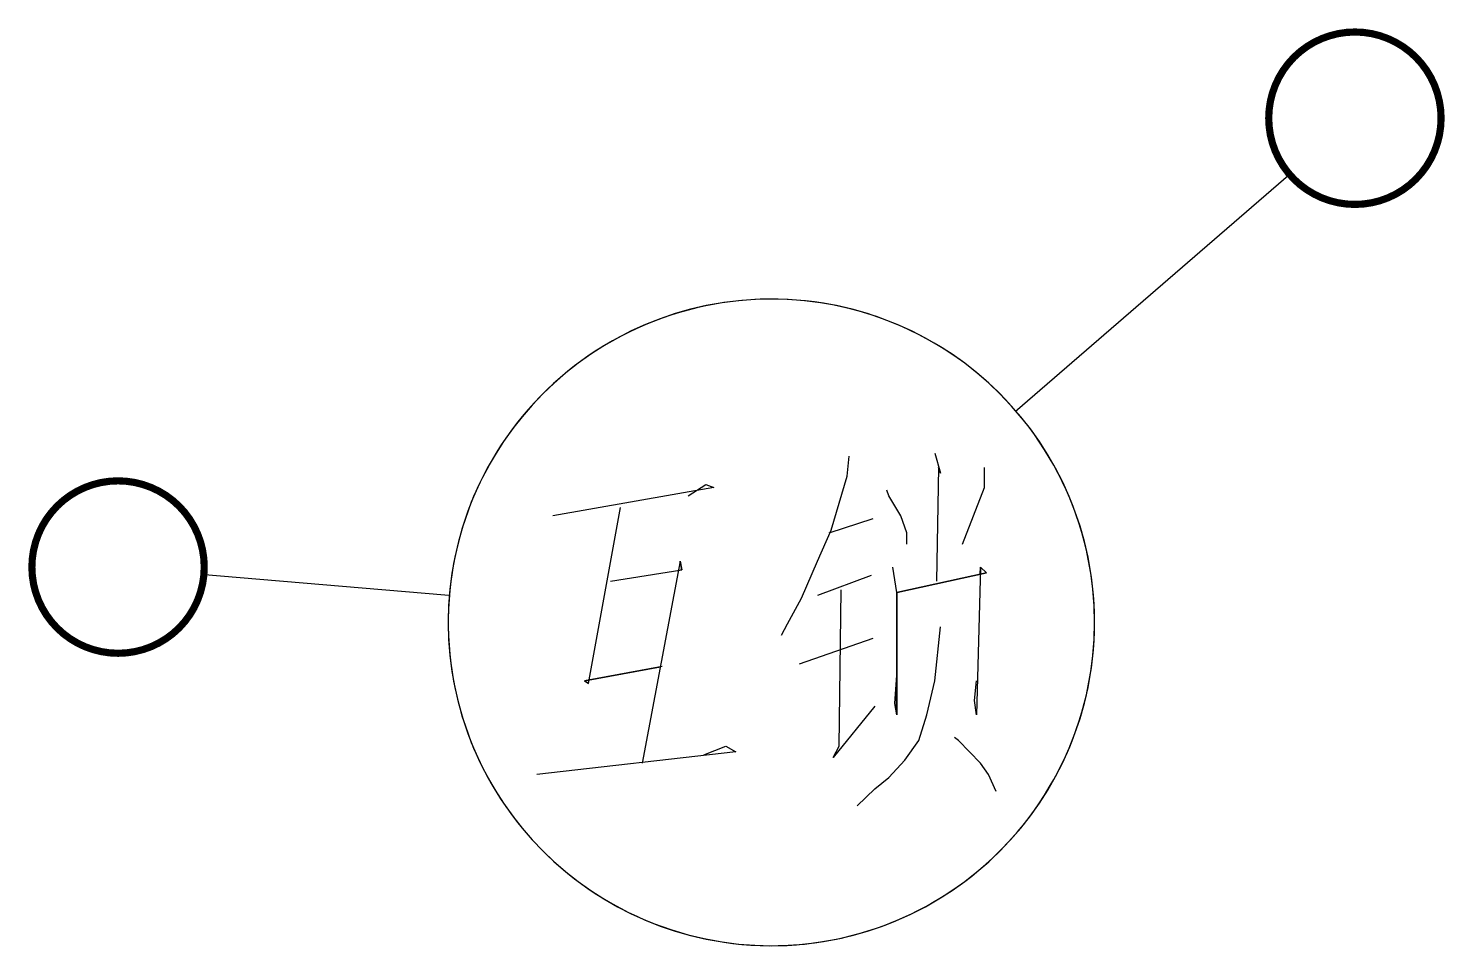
# Model space of a CAD drawing. Header units: millimetres. Extents: x 2712.9 to 2728.7, y 1498 to 1508.3.
import ezdxf

# ---------------------------------------------------------------- set-up
doc = ezdxf.new("R2010")
doc.units = ezdxf.units.MM
doc.layers.add('TJ(电气专业D)', color=142, linetype='Continuous')

# ---------------------------------------------------------------- blocks, each defined once
blk = doc.blocks.new('A$Cb1f49c6a')
at = {"color": 142, "linetype": 'Continuous', "const_width": 8}
blk.add_lwpolyline([(96, 0, 1), (-96, 0, 1)], format="xyb", close=True, dxfattribs=at)
blk = doc.blocks.new('DQTJ-两点互锁1')
at = {"layer": 'TJ(电气专业D)'}
for p in [(6.5, 5.614), (-7.278, 0.616)]:
    blk.add_line(p, (0, 0), dxfattribs=at)
at = {"layer": 'TJ(电气专业D)', "xscale": 0.01, "yscale": 0.01, "zscale": 0.01}
for p in [(6.5, 5.614), (-7.278, 0.616)]:
    blk.add_blockref('A$Cb1f49c6a', p, dxfattribs=at)
for points in [[(7.46, 5.614), (7.46, 5.641), (7.459, 5.668), (7.457, 5.695), (7.454, 5.722), (7.451, 5.749), (7.446, 5.776), (7.441, 5.802), (7.436, 5.829), (7.429, 5.855), (7.422, 5.881), (7.414, 5.907), (7.406, 5.933), (7.396, 5.958), (7.386, 5.983), (7.376, 6.008), (7.364, 6.033), (7.352, 6.057), (7.339, 6.081), (7.326, 6.104), (7.312, 6.127), (7.297, 6.15), (7.281, 6.172), (7.265, 6.194), (7.249, 6.215), (7.232, 6.236), (7.214, 6.256), (7.195, 6.276), (7.176, 6.296), (7.157, 6.314), (7.137, 6.333), (7.117, 6.35), (7.096, 6.367), (7.074, 6.384), (7.052, 6.4), (7.03, 6.415), (7.007, 6.43), (6.984, 6.443), (6.96, 6.457), (6.937, 6.469), (6.912, 6.481), (6.888, 6.493), (6.863, 6.503), (6.838, 6.513), (6.812, 6.522), (6.786, 6.531), (6.76, 6.538), (6.734, 6.545), (6.708, 6.552), (6.682, 6.557), (6.655, 6.562), (6.628, 6.566), (6.601, 6.569), (6.574, 6.571), (6.547, 6.573), (6.52, 6.574), (6.493, 6.574), (6.466, 6.574), (6.439, 6.572), (6.412, 6.57), (6.385, 6.567), (6.359, 6.564), (6.332, 6.56), (6.305, 6.554), (6.279, 6.549), (6.253, 6.542), (6.227, 6.535), (6.201, 6.527), (6.175, 6.518), (6.15, 6.508), (6.125, 6.498), (6.1, 6.487), (6.076, 6.475), (6.052, 6.463), (6.028, 6.45), (6.005, 6.437), (5.982, 6.422), (5.959, 6.407), (5.937, 6.392), (5.915, 6.376), (5.894, 6.359), (5.873, 6.341), (5.853, 6.324), (5.833, 6.305), (5.814, 6.286), (5.795, 6.266), (5.777, 6.246), (5.76, 6.226), (5.743, 6.205), (5.727, 6.183), (5.711, 6.161), (5.696, 6.139), (5.681, 6.116), (5.668, 6.092), (5.654, 6.069), (5.642, 6.045), (5.63, 6.02), (5.619, 5.996), (5.609, 5.971), (5.599, 5.946), (5.59, 5.92), (5.582, 5.894), (5.574, 5.868), (5.567, 5.842), (5.561, 5.816), (5.556, 5.789), (5.552, 5.763), (5.548, 5.736), (5.545, 5.709), (5.542, 5.682), (5.541, 5.655), (5.54, 5.628), (5.54, 5.601), (5.541, 5.574), (5.542, 5.547), (5.545, 5.52), (5.548, 5.493), (5.552, 5.466), (5.556, 5.44), (5.561, 5.413), (5.567, 5.387), (5.574, 5.36), (5.582, 5.334), (5.59, 5.309), (5.599, 5.283), (5.609, 5.258), (5.619, 5.233), (5.63, 5.208), (5.642, 5.184), (5.654, 5.16), (5.668, 5.136), (5.681, 5.113), (5.696, 5.09), (5.711, 5.068), (5.727, 5.046), (5.743, 5.024), (5.76, 5.003), (5.777, 4.982), (5.795, 4.962), (5.814, 4.943), (5.833, 4.924), (5.853, 4.905), (5.873, 4.887), (5.894, 4.87), (5.915, 4.853), (5.937, 4.837), (5.959, 4.821), (5.982, 4.806), (6.005, 4.792), (6.028, 4.779), (6.052, 4.766), (6.076, 4.753), (6.1, 4.742), (6.125, 4.731), (6.15, 4.72), (6.175, 4.711), (6.201, 4.702), (6.227, 4.694), (6.253, 4.687), (6.279, 4.68), (6.305, 4.674), (6.332, 4.669), (6.359, 4.665), (6.385, 4.661), (6.412, 4.658), (6.439, 4.656), (6.466, 4.655), (6.493, 4.654), (6.52, 4.655), (6.547, 4.656), (6.574, 4.657), (6.601, 4.66), (6.628, 4.663), (6.655, 4.667), (6.682, 4.672), (6.708, 4.677), (6.734, 4.683), (6.76, 4.69), (6.786, 4.698), (6.812, 4.706), (6.838, 4.716), (6.863, 4.726), (6.888, 4.736), (6.912, 4.747), (6.937, 4.759), (6.96, 4.772), (6.984, 4.785), (7.007, 4.799), (7.03, 4.814), (7.052, 4.829), (7.074, 4.845), (7.096, 4.861), (7.117, 4.878), (7.137, 4.896), (7.157, 4.914), (7.176, 4.933), (7.195, 4.952), (7.214, 4.972), (7.232, 4.993), (7.249, 5.014), (7.265, 5.035), (7.281, 5.057), (7.297, 5.079), (7.312, 5.102), (7.326, 5.125), (7.339, 5.148), (7.352, 5.172), (7.364, 5.196), (7.376, 5.221), (7.386, 5.245), (7.396, 5.271), (7.406, 5.296), (7.414, 5.322), (7.422, 5.347), (7.429, 5.374), (7.436, 5.4), (7.441, 5.426), (7.446, 5.453), (7.451, 5.48), (7.454, 5.506), (7.457, 5.533), (7.459, 5.56), (7.46, 5.587)], [(3.6, 0), (3.599, 0.101), (3.594, 0.203), (3.587, 0.304), (3.577, 0.405), (3.564, 0.505), (3.549, 0.606), (3.53, 0.705), (3.509, 0.805), (3.485, 0.903), (3.458, 1.001), (3.428, 1.098), (3.396, 1.194), (3.361, 1.289), (3.324, 1.384), (3.283, 1.477), (3.24, 1.569), (3.195, 1.659), (3.147, 1.749), (3.096, 1.836), (3.043, 1.923), (2.988, 2.008), (2.93, 2.091), (2.87, 2.173), (2.808, 2.253), (2.743, 2.331), (2.676, 2.408), (2.608, 2.482), (2.537, 2.555), (2.464, 2.625), (2.389, 2.693), (2.312, 2.76), (2.233, 2.824), (2.153, 2.885), (2.071, 2.945), (1.987, 3.002), (1.901, 3.057), (1.815, 3.109), (1.726, 3.159), (1.637, 3.206), (1.546, 3.251), (1.453, 3.294), (1.36, 3.333), (1.266, 3.37), (1.17, 3.405), (1.074, 3.436), (0.977, 3.465), (0.879, 3.491), (0.78, 3.515), (0.681, 3.535), (0.581, 3.553), (0.48, 3.568), (0.38, 3.58), (0.279, 3.589), (0.177, 3.596), (0.076, 3.599), (-0.025, 3.6), (-0.127, 3.598), (-0.228, 3.593), (-0.329, 3.585), (-0.43, 3.574), (-0.531, 3.561), (-0.631, 3.544), (-0.73, 3.525), (-0.829, 3.503), (-0.928, 3.478), (-1.025, 3.451), (-1.122, 3.421), (-1.218, 3.388), (-1.313, 3.352), (-1.407, 3.314), (-1.5, 3.273), (-1.591, 3.229), (-1.682, 3.183), (-1.771, 3.134), (-1.858, 3.083), (-1.944, 3.03), (-2.029, 2.974), (-2.112, 2.915), (-2.193, 2.855), (-2.273, 2.792), (-2.351, 2.727), (-2.426, 2.659), (-2.5, 2.59), (-2.572, 2.519), (-2.642, 2.445), (-2.71, 2.37), (-2.776, 2.292), (-2.839, 2.213), (-2.9, 2.132), (-2.959, 2.05), (-3.016, 1.966), (-3.07, 1.88), (-3.122, 1.793), (-3.171, 1.704), (-3.218, 1.614), (-3.262, 1.523), (-3.304, 1.43), (-3.343, 1.337), (-3.379, 1.242), (-3.413, 1.146), (-3.444, 1.05), (-3.472, 0.952), (-3.497, 0.854), (-3.52, 0.755), (-3.54, 0.656), (-3.557, 0.556), (-3.571, 0.455), (-3.583, 0.354), (-3.591, 0.253), (-3.597, 0.152), (-3.6, 0.051), (-3.6, -0.051), (-3.597, -0.152), (-3.591, -0.253), (-3.583, -0.354), (-3.571, -0.455), (-3.557, -0.556), (-3.54, -0.656), (-3.52, -0.755), (-3.497, -0.854), (-3.472, -0.952), (-3.444, -1.05), (-3.413, -1.146), (-3.379, -1.242), (-3.343, -1.337), (-3.304, -1.43), (-3.262, -1.523), (-3.218, -1.614), (-3.171, -1.704), (-3.122, -1.793), (-3.07, -1.88), (-3.016, -1.966), (-2.959, -2.05), (-2.9, -2.132), (-2.839, -2.213), (-2.776, -2.292), (-2.71, -2.37), (-2.642, -2.445), (-2.572, -2.519), (-2.5, -2.59), (-2.426, -2.659), (-2.351, -2.727), (-2.273, -2.792), (-2.193, -2.855), (-2.112, -2.915), (-2.029, -2.974), (-1.944, -3.03), (-1.858, -3.083), (-1.771, -3.134), (-1.682, -3.183), (-1.591, -3.229), (-1.5, -3.273), (-1.407, -3.314), (-1.313, -3.352), (-1.218, -3.388), (-1.122, -3.421), (-1.025, -3.451), (-0.928, -3.478), (-0.829, -3.503), (-0.73, -3.525), (-0.631, -3.544), (-0.531, -3.561), (-0.43, -3.574), (-0.329, -3.585), (-0.228, -3.593), (-0.127, -3.598), (-0.025, -3.6), (0.076, -3.599), (0.177, -3.596), (0.279, -3.589), (0.38, -3.58), (0.48, -3.568), (0.581, -3.553), (0.681, -3.535), (0.78, -3.515), (0.879, -3.491), (0.977, -3.465), (1.074, -3.436), (1.17, -3.405), (1.266, -3.37), (1.36, -3.333), (1.453, -3.294), (1.546, -3.251), (1.637, -3.206), (1.726, -3.159), (1.815, -3.109), (1.901, -3.057), (1.987, -3.002), (2.071, -2.945), (2.153, -2.885), (2.233, -2.824), (2.312, -2.76), (2.389, -2.693), (2.464, -2.625), (2.537, -2.555), (2.608, -2.482), (2.676, -2.408), (2.743, -2.331), (2.808, -2.253), (2.87, -2.173), (2.93, -2.091), (2.988, -2.008), (3.043, -1.923), (3.096, -1.836), (3.147, -1.749), (3.195, -1.659), (3.24, -1.569), (3.283, -1.477), (3.324, -1.384), (3.361, -1.289), (3.396, -1.194), (3.428, -1.098), (3.458, -1.001), (3.485, -0.903), (3.509, -0.805), (3.53, -0.705), (3.549, -0.606), (3.564, -0.505), (3.577, -0.405), (3.587, -0.304), (3.594, -0.203), (3.599, -0.101)], [(-6.318, 0.616), (-6.318, 0.643), (-6.319, 0.67), (-6.321, 0.697), (-6.324, 0.724), (-6.327, 0.751), (-6.331, 0.778), (-6.336, 0.804), (-6.342, 0.831), (-6.348, 0.857), (-6.355, 0.883), (-6.363, 0.909), (-6.372, 0.935), (-6.381, 0.96), (-6.391, 0.985), (-6.402, 1.01), (-6.413, 1.034), (-6.426, 1.059), (-6.438, 1.082), (-6.452, 1.106), (-6.466, 1.129), (-6.481, 1.152), (-6.496, 1.174), (-6.512, 1.196), (-6.529, 1.217), (-6.546, 1.238), (-6.564, 1.258), (-6.582, 1.278), (-6.601, 1.297), (-6.621, 1.316), (-6.641, 1.334), (-6.661, 1.352), (-6.682, 1.369), (-6.703, 1.386), (-6.725, 1.402), (-6.748, 1.417), (-6.771, 1.431), (-6.794, 1.445), (-6.817, 1.459), (-6.841, 1.471), (-6.865, 1.483), (-6.89, 1.494), (-6.915, 1.505), (-6.94, 1.515), (-6.966, 1.524), (-6.991, 1.533), (-7.017, 1.54), (-7.043, 1.547), (-7.07, 1.553), (-7.096, 1.559), (-7.123, 1.564), (-7.149, 1.568), (-7.176, 1.571), (-7.203, 1.573), (-7.23, 1.575), (-7.257, 1.576), (-7.284, 1.576), (-7.311, 1.576), (-7.338, 1.574), (-7.365, 1.572), (-7.392, 1.569), (-7.419, 1.566), (-7.446, 1.561), (-7.472, 1.556), (-7.499, 1.55), (-7.525, 1.544), (-7.551, 1.536), (-7.577, 1.528), (-7.602, 1.52), (-7.628, 1.51), (-7.653, 1.5), (-7.677, 1.489), (-7.702, 1.477), (-7.726, 1.465), (-7.75, 1.452), (-7.773, 1.438), (-7.796, 1.424), (-7.819, 1.409), (-7.841, 1.394), (-7.862, 1.377), (-7.884, 1.361), (-7.904, 1.343), (-7.925, 1.325), (-7.944, 1.307), (-7.964, 1.288), (-7.982, 1.268), (-8, 1.248), (-8.018, 1.228), (-8.035, 1.206), (-8.051, 1.185), (-8.067, 1.163), (-8.082, 1.14), (-8.096, 1.118), (-8.11, 1.094), (-8.123, 1.071), (-8.136, 1.047), (-8.147, 1.022), (-8.159, 0.998), (-8.169, 0.973), (-8.179, 0.947), (-8.188, 0.922), (-8.196, 0.896), (-8.203, 0.87), (-8.21, 0.844), (-8.216, 0.818), (-8.222, 0.791), (-8.226, 0.764), (-8.23, 0.738), (-8.233, 0.711), (-8.235, 0.684), (-8.237, 0.657), (-8.237, 0.63), (-8.237, 0.603), (-8.237, 0.576), (-8.235, 0.549), (-8.233, 0.522), (-8.23, 0.495), (-8.226, 0.468), (-8.222, 0.441), (-8.216, 0.415), (-8.21, 0.388), (-8.203, 0.362), (-8.196, 0.336), (-8.188, 0.311), (-8.179, 0.285), (-8.169, 0.26), (-8.159, 0.235), (-8.147, 0.21), (-8.136, 0.186), (-8.123, 0.162), (-8.11, 0.138), (-8.096, 0.115), (-8.082, 0.092), (-8.067, 0.07), (-8.051, 0.048), (-8.035, 0.026), (-8.018, 0.005), (-8, -0.016), (-7.982, -0.036), (-7.964, -0.055), (-7.944, -0.074), (-7.925, -0.093), (-7.904, -0.111), (-7.884, -0.128), (-7.862, -0.145), (-7.841, -0.161), (-7.819, -0.177), (-7.796, -0.192), (-7.773, -0.206), (-7.75, -0.22), (-7.726, -0.233), (-7.702, -0.245), (-7.677, -0.257), (-7.653, -0.267), (-7.628, -0.278), (-7.602, -0.287), (-7.577, -0.296), (-7.551, -0.304), (-7.525, -0.311), (-7.499, -0.318), (-7.472, -0.324), (-7.446, -0.329), (-7.419, -0.333), (-7.392, -0.337), (-7.365, -0.34), (-7.338, -0.342), (-7.311, -0.343), (-7.284, -0.344), (-7.257, -0.344), (-7.23, -0.343), (-7.203, -0.341), (-7.176, -0.338), (-7.149, -0.335), (-7.123, -0.331), (-7.096, -0.326), (-7.07, -0.321), (-7.043, -0.315), (-7.017, -0.308), (-6.991, -0.3), (-6.966, -0.292), (-6.94, -0.283), (-6.915, -0.273), (-6.89, -0.262), (-6.865, -0.251), (-6.841, -0.239), (-6.817, -0.226), (-6.794, -0.213), (-6.771, -0.199), (-6.748, -0.184), (-6.725, -0.169), (-6.703, -0.153), (-6.682, -0.137), (-6.661, -0.12), (-6.641, -0.102), (-6.621, -0.084), (-6.601, -0.065), (-6.582, -0.046), (-6.564, -0.026), (-6.546, -0.005), (-6.529, 0.015), (-6.512, 0.037), (-6.496, 0.059), (-6.481, 0.081), (-6.466, 0.103), (-6.452, 0.126), (-6.438, 0.15), (-6.426, 0.174), (-6.413, 0.198), (-6.402, 0.222), (-6.391, 0.247), (-6.381, 0.272), (-6.372, 0.298), (-6.363, 0.323), (-6.355, 0.349), (-6.348, 0.375), (-6.342, 0.402), (-6.336, 0.428), (-6.331, 0.455), (-6.327, 0.481), (-6.324, 0.508), (-6.321, 0.535), (-6.319, 0.562), (-6.318, 0.589)]]:
    blk.add_wipeout(points).dxf.layer = 'TJ(电气专业D)'
at = {"color": 142}
for p, q in [((0.312, -0.46), (1.132, -0.175)), ((1.398, -1.029), (1.398, -0.46)), ((-1.217, -0.491), (-2.081, -0.649)), ((1.398, -0.586), (1.375, -0.903)), ((-2.081, -0.649), (-2.037, -0.681)), ((1.73, -1.029), (1.819, -0.649)), ((2.262, -0.871), (2.284, -0.649)), ((1.154, -0.934), (0.689, -1.504)), ((1.375, -0.903), (1.398, -1.029)), ((2.284, -1.029), (2.262, -0.871)), ((1.642, -1.314), (1.73, -1.029)), ((-0.751, -1.473), (-0.508, -1.378)), ((-0.508, -1.378), (-0.397, -1.441)), ((0.689, -1.504), (0.755, -1.378)), ((1.487, -1.536), (1.642, -1.314)), ((2.084, -1.314), (2.041, -1.283)), ((2.329, -1.567), (2.084, -1.314)), ((-0.397, -1.441), (-2.613, -1.694)), ((1.309, -1.726), (1.487, -1.536)), ((2.417, -1.694), (2.329, -1.567)), ((1.154, -1.852), (1.309, -1.726)), ((2.505, -1.884), (2.417, -1.694)), ((0.954, -2.042), (1.154, -1.852))]:
    blk.add_line(p, q, dxfattribs=at)
for p, q in [((1.398, -0.586), (1.398, -0.46)), ((1.398, -0.46), (1.398, -1.029)), ((-2.081, -0.649), (-1.237, -0.495)), ((1.375, -0.903), (1.398, -0.586)), ((-2.037, -0.681), (-2.081, -0.649)), ((1.398, -1.029), (1.375, -0.903))]:
    blk.add_line(p, q)
at = {"layer": 'TJ(电气专业D)'}
for p, q in [((-3.597, -0.152), (-3.591, -0.253)), ((3.594, -0.203), (3.599, -0.101)), ((-3.591, -0.253), (-3.583, -0.354)), ((3.577, -0.405), (3.587, -0.304)), ((3.587, -0.304), (3.594, -0.203)), ((-3.583, -0.354), (-3.571, -0.455)), ((-3.571, -0.455), (-3.557, -0.556)), ((3.564, -0.505), (3.577, -0.405)), ((-3.557, -0.556), (-3.54, -0.656)), ((3.53, -0.705), (3.549, -0.606)), ((3.549, -0.606), (3.564, -0.505)), ((-3.54, -0.656), (-3.52, -0.755)), ((-3.52, -0.755), (-3.497, -0.854)), ((3.509, -0.805), (3.53, -0.705)), ((-3.497, -0.854), (-3.472, -0.952)), ((3.458, -1.001), (3.485, -0.903)), ((3.485, -0.903), (3.509, -0.805)), ((-3.472, -0.952), (-3.444, -1.05)), ((-3.444, -1.05), (-3.413, -1.146)), ((3.396, -1.194), (3.428, -1.098)), ((3.428, -1.098), (3.458, -1.001)), ((-3.413, -1.146), (-3.379, -1.242)), ((-3.379, -1.242), (-3.343, -1.337)), ((3.361, -1.289), (3.396, -1.194)), ((-3.343, -1.337), (-3.304, -1.43)), ((3.283, -1.477), (3.324, -1.384)), ((3.324, -1.384), (3.361, -1.289)), ((-3.304, -1.43), (-3.262, -1.523)), ((-3.262, -1.523), (-3.218, -1.614)), ((3.195, -1.659), (3.24, -1.569)), ((3.24, -1.569), (3.283, -1.477)), ((-3.218, -1.614), (-3.171, -1.704)), ((-3.171, -1.704), (-3.122, -1.793)), ((3.147, -1.749), (3.195, -1.659)), ((-3.122, -1.793), (-3.07, -1.88)), ((-3.07, -1.88), (-3.016, -1.966)), ((3.043, -1.923), (3.096, -1.836)), ((3.096, -1.836), (3.147, -1.749)), ((-3.016, -1.966), (-2.959, -2.05)), ((-2.959, -2.05), (-2.9, -2.132)), ((2.93, -2.091), (2.988, -2.008)), ((2.988, -2.008), (3.043, -1.923)), ((-2.9, -2.132), (-2.839, -2.213)), ((2.808, -2.253), (2.87, -2.173)), ((2.87, -2.173), (2.93, -2.091)), ((-2.839, -2.213), (-2.776, -2.292)), ((-2.776, -2.292), (-2.71, -2.37)), ((2.676, -2.408), (2.743, -2.331)), ((2.743, -2.331), (2.808, -2.253)), ((-2.71, -2.37), (-2.642, -2.445)), ((-2.642, -2.445), (-2.572, -2.519)), ((-2.572, -2.519), (-2.5, -2.59)), ((2.537, -2.555), (2.608, -2.482)), ((2.608, -2.482), (2.676, -2.408)), ((-2.5, -2.59), (-2.426, -2.659)), ((-2.426, -2.659), (-2.351, -2.727)), ((2.389, -2.693), (2.464, -2.625)), ((2.464, -2.625), (2.537, -2.555)), ((-2.351, -2.727), (-2.273, -2.792)), ((-2.273, -2.792), (-2.193, -2.855)), ((2.153, -2.885), (2.233, -2.824)), ((2.233, -2.824), (2.312, -2.76)), ((2.312, -2.76), (2.389, -2.693)), ((-2.193, -2.855), (-2.112, -2.915)), ((-2.112, -2.915), (-2.029, -2.974)), ((-2.029, -2.974), (-1.944, -3.03)), ((1.987, -3.002), (2.071, -2.945)), ((2.071, -2.945), (2.153, -2.885)), ((-1.944, -3.03), (-1.858, -3.083)), ((-1.858, -3.083), (-1.771, -3.134)), ((-1.771, -3.134), (-1.682, -3.183)), ((1.726, -3.159), (1.815, -3.109)), ((1.815, -3.109), (1.901, -3.057)), ((1.901, -3.057), (1.987, -3.002)), ((-1.682, -3.183), (-1.591, -3.229)), ((-1.591, -3.229), (-1.5, -3.273)), ((-1.5, -3.273), (-1.407, -3.314)), ((1.36, -3.333), (1.453, -3.294)), ((1.453, -3.294), (1.546, -3.251)), ((1.546, -3.251), (1.637, -3.206)), ((1.637, -3.206), (1.726, -3.159)), ((-1.407, -3.314), (-1.313, -3.352)), ((-1.313, -3.352), (-1.218, -3.388)), ((-1.218, -3.388), (-1.122, -3.421)), ((-1.122, -3.421), (-1.025, -3.451)), ((-1.025, -3.451), (-0.928, -3.478)), ((0.879, -3.491), (0.977, -3.465)), ((0.977, -3.465), (1.074, -3.436)), ((1.074, -3.436), (1.17, -3.405)), ((1.17, -3.405), (1.266, -3.37)), ((1.266, -3.37), (1.36, -3.333)), ((-0.928, -3.478), (-0.829, -3.503)), ((-0.829, -3.503), (-0.73, -3.525)), ((-0.73, -3.525), (-0.631, -3.544)), ((-0.631, -3.544), (-0.531, -3.561)), ((-0.531, -3.561), (-0.43, -3.574)), ((-0.43, -3.574), (-0.329, -3.585)), ((-0.329, -3.585), (-0.228, -3.593)), ((-0.228, -3.593), (-0.127, -3.598)), ((-0.127, -3.598), (-0.025, -3.6)), ((-0.025, -3.6), (0.076, -3.599)), ((0.076, -3.599), (0.177, -3.596)), ((0.177, -3.596), (0.279, -3.589)), ((0.279, -3.589), (0.38, -3.58)), ((0.38, -3.58), (0.48, -3.568)), ((0.48, -3.568), (0.581, -3.553)), ((0.581, -3.553), (0.681, -3.535)), ((0.681, -3.535), (0.78, -3.515)), ((0.78, -3.515), (0.879, -3.491))]:
    blk.add_line(p, q, dxfattribs=at)
at = {"layer": 'TJ(电气专业D)', "color": 142}
for p, q in [((0.312, -0.46), (1.132, -0.175)), ((1.398, -1.029), (1.398, -0.46)), ((-1.217, -0.491), (-2.081, -0.649)), ((1.398, -0.586), (1.375, -0.903)), ((-2.081, -0.649), (-2.037, -0.681)), ((1.73, -1.029), (1.819, -0.649)), ((2.262, -0.871), (2.284, -0.649)), ((1.154, -0.934), (0.689, -1.504)), ((1.375, -0.903), (1.398, -1.029)), ((2.284, -1.029), (2.262, -0.871)), ((1.642, -1.314), (1.73, -1.029)), ((-0.751, -1.473), (-0.508, -1.378)), ((-0.508, -1.378), (-0.397, -1.441)), ((0.689, -1.504), (0.755, -1.378)), ((1.487, -1.536), (1.642, -1.314)), ((2.084, -1.314), (2.041, -1.283)), ((2.329, -1.567), (2.084, -1.314)), ((-0.397, -1.441), (-2.613, -1.694)), ((1.309, -1.726), (1.487, -1.536)), ((2.417, -1.694), (2.329, -1.567)), ((1.154, -1.852), (1.309, -1.726)), ((2.505, -1.884), (2.417, -1.694)), ((0.954, -2.042), (1.154, -1.852))]:
    blk.add_line(p, q, dxfattribs=at)
at = {"layer": 'TJ(电气专业D)', "linetype": 'Continuous', "const_width": 0.08}
for points in [[(7.46, 5.614, 1), (5.54, 5.614, 1)], [(-6.318, 0.616, 1), (-8.238, 0.616, 1)]]:
    blk.add_lwpolyline(points, format="xyb", close=True, dxfattribs=at)
blk.add_wipeout([(-3.6, 0.051), (-3.597, 0.152), (-3.591, 0.253), (-3.583, 0.354), (-3.571, 0.455), (-3.557, 0.556), (-3.54, 0.656), (-3.52, 0.755), (-3.497, 0.854), (-3.472, 0.952), (-3.444, 1.05), (-3.413, 1.146), (-3.379, 1.242), (-3.343, 1.337), (-3.304, 1.43), (-3.262, 1.523), (-3.218, 1.614), (-3.171, 1.704), (-3.122, 1.793), (-3.07, 1.88), (-3.016, 1.966), (-2.959, 2.05), (-2.9, 2.132), (-2.839, 2.213), (-2.776, 2.292), (-2.71, 2.37), (-2.642, 2.445), (-2.572, 2.519), (-2.5, 2.59), (-2.426, 2.659), (-2.351, 2.727), (-2.273, 2.792), (-2.193, 2.855), (-2.112, 2.915), (-2.029, 2.974), (-1.944, 3.03), (-1.858, 3.083), (-1.771, 3.134), (-1.682, 3.183), (-1.591, 3.229), (-1.5, 3.273), (-1.407, 3.314), (-1.313, 3.352), (-1.218, 3.388), (-1.122, 3.421), (-1.025, 3.451), (-0.928, 3.478), (-0.829, 3.503), (-0.73, 3.525), (-0.631, 3.544), (-0.531, 3.561), (-0.43, 3.574), (-0.329, 3.585), (-0.228, 3.593), (-0.127, 3.598), (-0.025, 3.6), (0.076, 3.599), (0.177, 3.596), (0.279, 3.589), (0.38, 3.58), (0.48, 3.568), (0.581, 3.553), (0.681, 3.535), (0.78, 3.515), (0.879, 3.491), (0.977, 3.465), (1.074, 3.436), (1.17, 3.405), (1.266, 3.37), (1.36, 3.333), (1.453, 3.294), (1.546, 3.251), (1.637, 3.206), (1.726, 3.159), (1.815, 3.109), (1.901, 3.057), (1.987, 3.002), (2.071, 2.945), (2.153, 2.885), (2.233, 2.824), (2.312, 2.76), (2.389, 2.693), (2.464, 2.625), (2.537, 2.555), (2.608, 2.482), (2.676, 2.408), (2.743, 2.331), (2.808, 2.253), (2.87, 2.173), (2.93, 2.091), (2.988, 2.008), (3.043, 1.923), (3.096, 1.836), (3.147, 1.749), (3.195, 1.659), (3.24, 1.569), (3.283, 1.477), (3.324, 1.384), (3.361, 1.289), (3.396, 1.194), (3.428, 1.098), (3.458, 1.001), (3.485, 0.903), (3.509, 0.805), (3.53, 0.705), (3.549, 0.606), (3.564, 0.505), (3.577, 0.405), (3.587, 0.304), (3.594, 0.203), (3.599, 0.101), (3.6, 0), (3.599, 0.08), (3.596, 0.161), (3.592, 0.241), (3.586, 0.321), (3.578, 0.401), (3.568, 0.481), (3.556, 0.561), (3.543, 0.64), (3.527, 0.719), (3.511, 0.798), (3.492, 0.876), (3.471, 0.954), (3.449, 1.031), (3.425, 1.108), (3.4, 1.184), (3.372, 1.26), (3.344, 1.335), (3.313, 1.409), (3.281, 1.483), (3.247, 1.555), (3.211, 1.628), (3.174, 1.699), (3.135, 1.769), (3.095, 1.839), (3.053, 1.908), (3.01, 1.975), (2.965, 2.042), (2.918, 2.108), (2.871, 2.172), (2.821, 2.236), (2.771, 2.299), (2.719, 2.36), (2.665, 2.42), (2.611, 2.479), (2.555, 2.537), (2.497, 2.593), (2.439, 2.648), (2.379, 2.702), (2.318, 2.754), (2.256, 2.806), (2.193, 2.855), (2.128, 2.903), (2.063, 2.95), (1.997, 2.996), (1.929, 3.04), (1.861, 3.082), (1.791, 3.123), (1.721, 3.162), (1.65, 3.2), (1.578, 3.236), (1.506, 3.27), (1.432, 3.303), (1.358, 3.334), (1.283, 3.364), (1.208, 3.391), (1.132, 3.417), (1.055, 3.442), (0.978, 3.465), (0.9, 3.486), (0.822, 3.505), (0.744, 3.522), (0.665, 3.538), (0.586, 3.552), (0.506, 3.564), (0.426, 3.575), (0.347, 3.583), (0.266, 3.59), (0.186, 3.595), (0.106, 3.598), (0.025, 3.6), (-0.055, 3.6), (-0.135, 3.597), (-0.216, 3.594), (-0.296, 3.588), (-0.376, 3.58), (-0.456, 3.571), (-0.536, 3.56), (-0.615, 3.547), (-0.694, 3.532), (-0.773, 3.516), (-0.851, 3.498), (-0.929, 3.478), (-1.007, 3.456), (-1.083, 3.433), (-1.16, 3.408), (-1.236, 3.381), (-1.311, 3.353), (-1.386, 3.323), (-1.459, 3.291), (-1.533, 3.258), (-1.605, 3.222), (-1.677, 3.186), (-1.747, 3.148), (-1.817, 3.108), (-1.886, 3.066), (-1.954, 3.023), (-2.021, 2.979), (-2.087, 2.933), (-2.152, 2.886), (-2.216, 2.837), (-2.279, 2.787), (-2.341, 2.735), (-2.401, 2.682), (-2.46, 2.628), (-2.519, 2.572), (-2.575, 2.515), (-2.631, 2.457), (-2.685, 2.398), (-2.738, 2.337), (-2.79, 2.276), (-2.84, 2.213), (-2.888, 2.149), (-2.936, 2.084), (-2.982, 2.018), (-3.026, 1.95), (-3.069, 1.882), (-3.11, 1.813), (-3.15, 1.743), (-3.188, 1.673), (-3.224, 1.601), (-3.259, 1.529), (-3.293, 1.455), (-3.324, 1.382), (-3.354, 1.307), (-3.383, 1.232), (-3.409, 1.156), (-3.434, 1.079), (-3.458, 1.002), (-3.479, 0.925), (-3.499, 0.847), (-3.517, 0.769), (-3.533, 0.69), (-3.548, 0.611), (-3.561, 0.531), (-3.572, 0.452), (-3.581, 0.372), (-3.588, 0.292), (-3.594, 0.211), (-3.598, 0.131)]).dxf.layer = 'TJ(电气专业D)'
at = {"color": 142}
for p, q in [((0.844, 1.63), (0.866, 1.851)), ((1.819, 1.883), (1.885, 1.661)), ((0.667, 1.028), (0.844, 1.63)), ((1.863, 1.724), (1.841, 0.458)), ((1.885, 1.661), (1.863, 1.724)), ((2.373, 1.503), (2.373, 1.724)), ((-0.641, 1.503), (-2.435, 1.186)), ((-0.929, 1.408), (-0.729, 1.535)), ((-0.729, 1.535), (-0.641, 1.503)), ((1.309, 1.408), (1.287, 1.471)), ((2.129, 0.87), (2.373, 1.503)), ((-2.037, -0.681), (-1.682, 1.281)), ((1.442, 1.186), (1.309, 1.408)), ((0.645, 0.996), (1.132, 1.155)), ((1.508, 0.996), (1.442, 1.186)), ((0.512, 0.68), (0.667, 1.028)), ((1.508, 0.87), (1.508, 0.996)), ((-1.017, 0.68), (-1.438, -1.567)), ((-0.996, 0.585), (-1.017, 0.68)), ((0.334, 0.268), (0.512, 0.68)), ((-1.793, 0.458), (-0.996, 0.585)), ((1.11, 0.522), (0.512, 0.3)), ((1.398, 0.332), (1.354, 0.616)), ((1.398, 0.332), (2.395, 0.553)), ((2.329, 0.616), (2.284, -1.029)), ((2.395, 0.553), (2.329, 0.616)), ((0.755, -1.378), (0.778, 0.363)), ((1.398, -0.46), (1.398, 0.332)), ((0.179, -0.017), (0.334, 0.268)), ((0.113, -0.143), (0.179, -0.017)), ((1.819, -0.649), (1.885, -0.048))]:
    blk.add_line(p, q, dxfattribs=at)
for p, q in [((-1.017, 0.68), (-0.996, 0.585)), ((-0.996, 0.585), (-1.036, 0.579)), ((2.395, 0.553), (1.398, 0.332)), ((1.398, 0.332), (2.327, 0.538)), ((2.327, 0.538), (2.329, 0.616)), ((2.329, 0.616), (2.395, 0.553)), ((1.398, -0.46), (1.398, 0.332)), ((1.398, 0.332), (1.398, -0.46))]:
    blk.add_line(p, q)
at = {"layer": 'TJ(电气专业D)'}
for p, q in [((-0.928, 3.478), (-1.025, 3.451)), ((-0.829, 3.503), (-0.928, 3.478)), ((-0.73, 3.525), (-0.829, 3.503)), ((-0.631, 3.544), (-0.73, 3.525)), ((-0.531, 3.561), (-0.631, 3.544)), ((-0.43, 3.574), (-0.531, 3.561)), ((-0.329, 3.585), (-0.43, 3.574)), ((-0.228, 3.593), (-0.329, 3.585)), ((-0.127, 3.598), (-0.228, 3.593)), ((-0.025, 3.6), (-0.127, 3.598)), ((0.076, 3.599), (-0.025, 3.6)), ((0.177, 3.596), (0.076, 3.599)), ((0.279, 3.589), (0.177, 3.596)), ((0.38, 3.58), (0.279, 3.589)), ((0.48, 3.568), (0.38, 3.58)), ((0.581, 3.553), (0.48, 3.568)), ((0.681, 3.535), (0.581, 3.553)), ((0.78, 3.515), (0.681, 3.535)), ((0.879, 3.491), (0.78, 3.515)), ((0.977, 3.465), (0.879, 3.491)), ((-1.407, 3.314), (-1.5, 3.273)), ((-1.313, 3.352), (-1.407, 3.314)), ((-1.218, 3.388), (-1.313, 3.352)), ((-1.122, 3.421), (-1.218, 3.388)), ((-1.025, 3.451), (-1.122, 3.421)), ((1.074, 3.436), (0.977, 3.465)), ((1.17, 3.405), (1.074, 3.436)), ((1.266, 3.37), (1.17, 3.405)), ((1.36, 3.333), (1.266, 3.37)), ((1.453, 3.294), (1.36, 3.333)), ((-1.682, 3.183), (-1.771, 3.134)), ((-1.591, 3.229), (-1.682, 3.183)), ((-1.5, 3.273), (-1.591, 3.229)), ((1.546, 3.251), (1.453, 3.294)), ((1.637, 3.206), (1.546, 3.251)), ((1.726, 3.159), (1.637, 3.206)), ((1.815, 3.109), (1.726, 3.159)), ((-1.944, 3.03), (-2.029, 2.974)), ((-1.858, 3.083), (-1.944, 3.03)), ((-1.771, 3.134), (-1.858, 3.083)), ((1.901, 3.057), (1.815, 3.109)), ((1.987, 3.002), (1.901, 3.057)), ((2.071, 2.945), (1.987, 3.002)), ((-2.193, 2.855), (-2.273, 2.792)), ((-2.112, 2.915), (-2.193, 2.855)), ((-2.029, 2.974), (-2.112, 2.915)), ((2.153, 2.885), (2.071, 2.945)), ((2.233, 2.824), (2.153, 2.885)), ((-2.351, 2.727), (-2.426, 2.659)), ((-2.273, 2.792), (-2.351, 2.727)), ((2.312, 2.76), (2.233, 2.824)), ((2.389, 2.693), (2.312, 2.76)), ((2.464, 2.625), (2.389, 2.693)), ((-2.5, 2.59), (-2.572, 2.519)), ((-2.426, 2.659), (-2.5, 2.59)), ((2.537, 2.555), (2.464, 2.625)), ((2.608, 2.482), (2.537, 2.555)), ((-2.71, 2.37), (-2.776, 2.292)), ((-2.642, 2.445), (-2.71, 2.37)), ((-2.572, 2.519), (-2.642, 2.445)), ((2.676, 2.408), (2.608, 2.482)), ((2.743, 2.331), (2.676, 2.408)), ((-2.839, 2.213), (-2.9, 2.132)), ((-2.776, 2.292), (-2.839, 2.213)), ((2.808, 2.253), (2.743, 2.331)), ((2.87, 2.173), (2.808, 2.253)), ((-2.9, 2.132), (-2.959, 2.05)), ((2.93, 2.091), (2.87, 2.173)), ((2.988, 2.008), (2.93, 2.091)), ((-3.016, 1.966), (-3.07, 1.88)), ((-2.959, 2.05), (-3.016, 1.966)), ((3.043, 1.923), (2.988, 2.008)), ((3.096, 1.836), (3.043, 1.923)), ((-3.122, 1.793), (-3.171, 1.704)), ((-3.07, 1.88), (-3.122, 1.793)), ((3.147, 1.749), (3.096, 1.836)), ((3.195, 1.659), (3.147, 1.749)), ((-3.218, 1.614), (-3.262, 1.523)), ((-3.171, 1.704), (-3.218, 1.614)), ((3.24, 1.569), (3.195, 1.659)), ((-3.304, 1.43), (-3.343, 1.337)), ((-3.262, 1.523), (-3.304, 1.43)), ((3.283, 1.477), (3.24, 1.569)), ((3.324, 1.384), (3.283, 1.477)), ((-3.343, 1.337), (-3.379, 1.242)), ((3.361, 1.289), (3.324, 1.384)), ((3.396, 1.194), (3.361, 1.289)), ((-3.413, 1.146), (-3.444, 1.05)), ((-3.379, 1.242), (-3.413, 1.146)), ((3.428, 1.098), (3.396, 1.194)), ((-3.472, 0.952), (-3.497, 0.854)), ((-3.444, 1.05), (-3.472, 0.952)), ((3.458, 1.001), (3.428, 1.098)), ((3.485, 0.903), (3.458, 1.001)), ((-3.497, 0.854), (-3.52, 0.755)), ((3.509, 0.805), (3.485, 0.903)), ((3.53, 0.705), (3.509, 0.805)), ((-3.54, 0.656), (-3.557, 0.556)), ((-3.52, 0.755), (-3.54, 0.656)), ((3.549, 0.606), (3.53, 0.705)), ((-3.557, 0.556), (-3.571, 0.455)), ((3.564, 0.505), (3.549, 0.606)), ((3.577, 0.405), (3.564, 0.505)), ((-3.583, 0.354), (-3.591, 0.253)), ((-3.571, 0.455), (-3.583, 0.354)), ((3.587, 0.304), (3.577, 0.405)), ((-3.591, 0.253), (-3.597, 0.152)), ((3.594, 0.203), (3.587, 0.304)), ((3.599, 0.101), (3.594, 0.203)), ((-3.597, 0.152), (-3.6, 0.051)), ((-3.6, 0.051), (-3.6, -0.051)), ((3.6, 0), (3.599, 0.101)), ((3.599, -0.101), (3.6, 0)), ((-3.6, -0.051), (-3.597, -0.152))]:
    blk.add_line(p, q, dxfattribs=at)
at = {"layer": 'TJ(电气专业D)', "color": 142}
for p, q in [((0.844, 1.63), (0.866, 1.851)), ((1.819, 1.883), (1.885, 1.661)), ((0.667, 1.028), (0.844, 1.63)), ((1.863, 1.724), (1.841, 0.458)), ((1.885, 1.661), (1.863, 1.724)), ((2.373, 1.503), (2.373, 1.724)), ((-0.641, 1.503), (-2.435, 1.186)), ((-0.929, 1.408), (-0.729, 1.535)), ((-0.729, 1.535), (-0.641, 1.503)), ((1.309, 1.408), (1.287, 1.471)), ((2.129, 0.87), (2.373, 1.503)), ((-2.037, -0.681), (-1.682, 1.281)), ((1.442, 1.186), (1.309, 1.408)), ((0.645, 0.996), (1.132, 1.155)), ((1.508, 0.996), (1.442, 1.186)), ((0.512, 0.68), (0.667, 1.028)), ((1.508, 0.87), (1.508, 0.996)), ((-1.017, 0.68), (-1.438, -1.567)), ((-0.996, 0.585), (-1.017, 0.68)), ((0.334, 0.268), (0.512, 0.68)), ((-1.793, 0.458), (-0.996, 0.585)), ((1.11, 0.522), (0.512, 0.3)), ((1.398, 0.332), (1.354, 0.616)), ((1.398, 0.332), (2.395, 0.553)), ((2.329, 0.616), (2.284, -1.029)), ((2.395, 0.553), (2.329, 0.616)), ((0.755, -1.378), (0.778, 0.363)), ((1.398, -0.46), (1.398, 0.332)), ((0.179, -0.017), (0.334, 0.268)), ((0.113, -0.143), (0.179, -0.017)), ((1.819, -0.649), (1.885, -0.048))]:
    blk.add_line(p, q, dxfattribs=at)
at = {"layer": 'TJ(电气专业D)', "linetype": 'Continuous'}
for start, end in [(0, 180), (0, 180), (180, 0), (180, 0)]:
    blk.add_arc((0, 0), 3.6, start, end, dxfattribs=at)

msp = doc.modelspace()

# ---------------------------------------------------------------- block references
at = {"layer": 'TJ(电气专业D)'}
msp.add_blockref('DQTJ-两点互锁1', (2721.183, 1501.641), dxfattribs=at)

doc.saveas('drawing.dxf')
